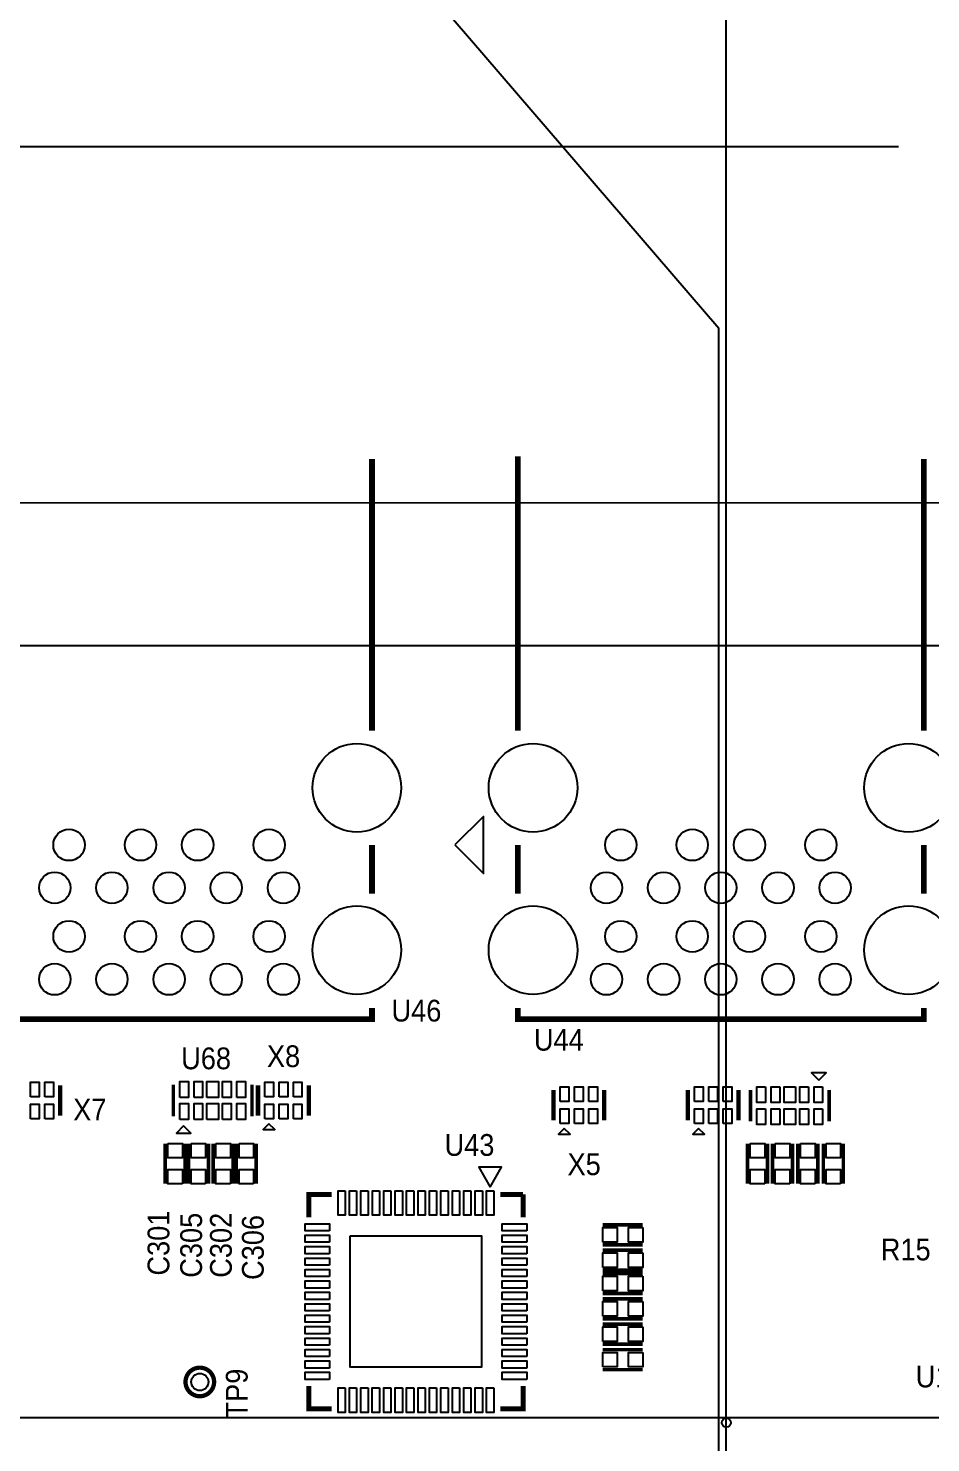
# Model space of a CAD drawing. Extents: x -2476 to 8518, y -1808 to 7994.
# Drawn here: x 2807 to 4050, y 3390 to 5338 of the extents above; entities that cross this region are included whole.
import ezdxf
from ezdxf.enums import TextEntityAlignment as Align

# ---------------------------------------------------------------- set-up
doc = ezdxf.new("R2010")
doc.units = 0
doc.layers.add('1', color=211, linetype='CONTINUOUS')
doc.layers.add('2', color=191, linetype='CONTINUOUS')

msp = doc.modelspace()

# ---------------------------------------------------------------- linework, layer by layer
at = {"layer": '1'}
for points in [[(3768.4122, 1287.1045), (3768.4122, 5830.5)], [(3758.2475, 2230.7049), (3758.2475, 4925), (3350, 5400), (3350, 5780.5)], [(4005.5, 5175), (2542.1999, 5175)], [(296.85, 4488.168), (5884.5, 4488.168)], [(2268.6142, 1062.1045), (5309.6142, 1062.1045), (5309.6142, 3424.3095), (2268.6142, 3424.3095), (2268.6142, 1062.1045)]]:
    msp.add_lwpolyline(points, dxfattribs=at)
msp.add_lwpolyline([(195, 0), (5317.0449, 0.5482, 0.414025), (5511.9402, 195.5691), (5511.9402, 4489.3111, 0.414251), (5316.9402, 4684.3361), (194.9413, 4684.993, 0.414163), (0, 4490.018), (0, 194.982, 0.414187)], format="xyb", close=True, dxfattribs=at)
at = {"layer": '2'}
for points, const_width in [([(3280.4678, 4744.8605), (3280.4678, 4370.8447)], 7.874), ([(3481.4126, 4370.8447), (3481.4126, 4748.7975)], 7.874), ([(4040.4678, 4744.8605), (4040.4678, 4370.8447)], 7.874), ([(3280.4678, 4213.3644), (3280.4678, 4146.4353)], 7.874), ([(3481.4126, 4146.4353), (3481.4126, 4213.3644)], 7.874), ([(4040.4678, 4213.3644), (4040.4678, 4146.4353)], 7.874), ([(3280.4678, 3988.955), (3280.4678, 3973.2069), (2721.4126, 3973.2069), (2721.4126, 3988.955)], 7.874), ([(4040.4678, 3988.955), (4040.4678, 3973.2069), (3481.4126, 3973.2069), (3481.4126, 3988.955)], 7.874), ([(2850.9402, 3882.3093), (2850.9402, 3840.3093)], 6), ([(3006.7591, 3839.6558), (3006.7591, 3882.9628)], 5), ([(3115.1213, 3882.9628), (3115.1213, 3839.6558)], 5), ([(3123.4205, 3882.3093), (3123.4205, 3840.3093)], 6), ([(3193.4205, 3882.3093), (3193.4205, 3840.3093)], 6), ([(3530.3023, 3875.8298), (3530.3023, 3833.8298)], 6), ([(3600.3023, 3875.8298), (3600.3023, 3833.8298)], 6), ([(3715.3023, 3875.8298), (3715.3023, 3833.8298)], 6), ([(3785.3023, 3875.8298), (3785.3023, 3833.8298)], 6), ([(3801.7591, 3832.6558), (3801.7591, 3875.9628)], 5), ([(3910.1213, 3875.9628), (3910.1213, 3832.6558)], 5), ([(2995.5228, 3746.7502), (2995.5228, 3801.8684)], 5), ([(3023.0818, 3746.7502), (3023.0818, 3801.8684)], 5), ([(3027.4757, 3746.7502), (3027.4757, 3801.8684)], 5), ([(3055.0347, 3746.7502), (3055.0347, 3801.8684)], 5), ([(3061.5228, 3801.8684), (3061.5228, 3746.7502)], 5), ([(3089.0818, 3801.8684), (3089.0818, 3746.7502)], 5), ([(3093.5228, 3801.8684), (3093.5228, 3746.7502)], 5), ([(3121.0818, 3801.8684), (3121.0818, 3746.7502)], 5), ([(3797.7906, 3746.7502), (3797.7906, 3801.8684)], 5), ([(3825.3496, 3746.7502), (3825.3496, 3801.8684)], 5), ([(3832.1607, 3746.7502), (3832.1607, 3801.8684)], 5), ([(3859.7197, 3746.7502), (3859.7197, 3801.8684)], 5), ([(3867.1607, 3801.8684), (3867.1607, 3746.7502)], 5), ([(3894.7197, 3801.8684), (3894.7197, 3746.7502)], 5), ([(3902.1607, 3801.8684), (3902.1607, 3746.7502)], 5), ([(3929.7197, 3801.8684), (3929.7197, 3746.7502)], 5), ([(3193.3024, 3700.451), (3193.3024, 3731.9471), (3224.7985, 3731.9471)], 7), ([(3457.0819, 3731.9471), (3488.578, 3731.9471)], 7), ([(3488.578, 3731.9471), (3488.578, 3700.451)], 7), ([(3598.3811, 3690.0888), (3653.4993, 3690.0888)], 5), ([(3598.3811, 3662.5298), (3653.4993, 3662.5298)], 5), ([(3598.3811, 3655.0888), (3653.4993, 3655.0888)], 5), ([(3598.3811, 3627.5298), (3653.4993, 3627.5298)], 5), ([(3653.4993, 3623.0888), (3598.3811, 3623.0888)], 5), ([(3653.4993, 3595.5298), (3598.3811, 3595.5298)], 5), ([(3653.4993, 3588.0888), (3598.3811, 3588.0888)], 5), ([(3653.4993, 3560.5298), (3598.3811, 3560.5298)], 5), ([(3653.4993, 3553.0888), (3598.3811, 3553.0888)], 5), ([(3653.4993, 3525.5298), (3598.3811, 3525.5298)], 5), ([(3653.4993, 3518.0888), (3598.3811, 3518.0888)], 5), ([(3653.4993, 3490.5298), (3598.3811, 3490.5298)], 5), ([(3224.7985, 3436.6715), (3193.3024, 3436.6715), (3193.3024, 3468.1676)], 7), ([(3488.578, 3468.1676), (3488.578, 3436.6715), (3457.0819, 3436.6715)], 7)]:
    msp.add_lwpolyline(points, dxfattribs=dict(at, const_width=const_width))
for points in [[(3394.641, 4213.3644), (3434.0111, 4173.9943), (3434.0111, 4252.7345)], [(3895.9402, 3889.3093), (3905.9402, 3899.3093), (3885.9402, 3899.3093)], [(2810.0347, 3866.2306), (2810.0347, 3886.703), (2821.8457, 3886.703), (2821.8457, 3866.2306)], [(2829.7197, 3866.2306), (2829.7197, 3886.703), (2841.5307, 3886.703), (2841.5307, 3866.2306)], [(3015.6646, 3865.64), (3015.6646, 3887.2935), (3027.4756, 3887.2935), (3027.4756, 3865.64)], [(3035.3497, 3865.64), (3035.3497, 3887.2935), (3047.1607, 3887.2935), (3047.1607, 3865.64)], [(3053.0662, 3865.64), (3053.0662, 3887.2935), (3068.8142, 3887.2935), (3068.8142, 3865.64)], [(3074.7197, 3865.64), (3074.7197, 3887.2935), (3086.5307, 3887.2935), (3086.5307, 3865.64)], [(3094.4048, 3865.64), (3094.4048, 3887.2935), (3106.2158, 3887.2935), (3106.2158, 3865.64)], [(3132.83, 3866.2306), (3132.83, 3886.703), (3144.641, 3886.703), (3144.641, 3866.2306)], [(3152.515, 3866.2306), (3152.515, 3886.703), (3164.326, 3886.703), (3164.326, 3866.2306)], [(3172.2, 3866.2306), (3172.2, 3886.703), (3184.011, 3886.703), (3184.011, 3866.2306)], [(3539.7118, 3859.7511), (3539.7118, 3880.2235), (3551.5228, 3880.2235), (3551.5228, 3859.7511)], [(3559.3968, 3859.7511), (3559.3968, 3880.2235), (3571.2078, 3880.2235), (3571.2078, 3859.7511)], [(3579.0818, 3859.7511), (3579.0818, 3880.2235), (3590.8928, 3880.2235), (3590.8928, 3859.7511)], [(3724.7118, 3859.7511), (3724.7118, 3880.2235), (3736.5228, 3880.2235), (3736.5228, 3859.7511)], [(3744.3968, 3859.7511), (3744.3968, 3880.2235), (3756.2078, 3880.2235), (3756.2078, 3859.7511)], [(3764.0818, 3859.7511), (3764.0818, 3880.2235), (3775.8928, 3880.2235), (3775.8928, 3859.7511)], [(3822.4756, 3880.29355), (3822.4756, 3858.64005), (3810.6646, 3858.64005), (3810.6646, 3880.29355)], [(3842.1607, 3880.29355), (3842.1607, 3858.64005), (3830.3497, 3858.64005), (3830.3497, 3880.29355)], [(3863.8142, 3880.29355), (3863.8142, 3858.64005), (3848.0662, 3858.64005), (3848.0662, 3880.29355)], [(3881.5307, 3880.29355), (3881.5307, 3858.64005), (3869.7197, 3858.64005), (3869.7197, 3880.29355)], [(3901.2158, 3880.29355), (3901.2158, 3858.64005), (3889.4048, 3858.64005), (3889.4048, 3880.29355)], [(2810.0347, 3835.9156), (2810.0347, 3856.388), (2821.8457, 3856.388), (2821.8457, 3835.9156)], [(2829.7197, 3835.9156), (2829.7197, 3856.388), (2841.5307, 3856.388), (2841.5307, 3835.9156)], [(3015.6646, 3835.325), (3015.6646, 3856.9785), (3027.4756, 3856.9785), (3027.4756, 3835.325)], [(3035.3497, 3835.325), (3035.3497, 3856.9785), (3047.1607, 3856.9785), (3047.1607, 3835.325)], [(3053.0662, 3835.325), (3053.0662, 3856.9785), (3068.8142, 3856.9785), (3068.8142, 3835.325)], [(3074.7197, 3835.325), (3074.7197, 3856.9785), (3086.5307, 3856.9785), (3086.5307, 3835.325)], [(3094.4048, 3835.325), (3094.4048, 3856.9785), (3106.2158, 3856.9785), (3106.2158, 3835.325)], [(3132.83, 3835.9156), (3132.83, 3856.388), (3144.641, 3856.388), (3144.641, 3835.9156)], [(3152.515, 3835.9156), (3152.515, 3856.388), (3164.326, 3856.388), (3164.326, 3835.9156)], [(3172.2, 3835.9156), (3172.2, 3856.388), (3184.011, 3856.388), (3184.011, 3835.9156)], [(3539.7118, 3829.4361), (3539.7118, 3849.9085), (3551.5228, 3849.9085), (3551.5228, 3829.4361)], [(3559.3968, 3829.4361), (3559.3968, 3849.9085), (3571.2078, 3849.9085), (3571.2078, 3829.4361)], [(3579.0818, 3829.4361), (3579.0818, 3849.9085), (3590.8928, 3849.9085), (3590.8928, 3829.4361)], [(3724.7118, 3829.4361), (3724.7118, 3849.9085), (3736.5228, 3849.9085), (3736.5228, 3829.4361)], [(3744.3968, 3829.4361), (3744.3968, 3849.9085), (3756.2078, 3849.9085), (3756.2078, 3829.4361)], [(3764.0818, 3829.4361), (3764.0818, 3849.9085), (3775.8928, 3849.9085), (3775.8928, 3829.4361)], [(3822.4756, 3849.97855), (3822.4756, 3828.32505), (3810.6646, 3828.32505), (3810.6646, 3849.97855)], [(3842.1607, 3849.97855), (3842.1607, 3828.32505), (3830.3497, 3828.32505), (3830.3497, 3849.97855)], [(3863.8142, 3849.97855), (3863.8142, 3828.32505), (3848.0662, 3828.32505), (3848.0662, 3849.97855)], [(3881.5307, 3849.97855), (3881.5307, 3828.32505), (3869.7197, 3828.32505), (3869.7197, 3849.97855)], [(3901.2158, 3849.97855), (3901.2158, 3828.32505), (3889.4048, 3828.32505), (3889.4048, 3849.97855)], [(3020.9402, 3826.3093), (3010.9402, 3816.3093), (3030.9402, 3816.3093)], [(3138.4205, 3829.3093), (3130.4205, 3821.3093), (3146.4205, 3821.3093)], [(3545.3023, 3822.8298), (3537.3023, 3814.8298), (3553.3023, 3814.8298)], [(3730.3023, 3822.8298), (3722.3023, 3814.8298), (3738.3023, 3814.8298)], [(2999.26295, 3801.8683), (3019.34165, 3801.8683), (3019.34165, 3782.1833), (2999.26295, 3782.1833)], [(3031.21585, 3801.8683), (3051.29455, 3801.8683), (3051.29455, 3782.1833), (3031.21585, 3782.1833)], [(3065.26295, 3801.8683), (3085.34165, 3801.8683), (3085.34165, 3782.1833), (3065.26295, 3782.1833)], [(3097.26295, 3801.8683), (3117.34165, 3801.8683), (3117.34165, 3782.1833), (3097.26295, 3782.1833)], [(3801.53075, 3801.8683), (3821.60945, 3801.8683), (3821.60945, 3782.1833), (3801.53075, 3782.1833)], [(3835.90085, 3801.8683), (3855.97955, 3801.8683), (3855.97955, 3782.1833), (3835.90085, 3782.1833)], [(3870.90085, 3801.8683), (3890.97955, 3801.8683), (3890.97955, 3782.1833), (3870.90085, 3782.1833)], [(3905.90085, 3801.8683), (3925.97955, 3801.8683), (3925.97955, 3782.1833), (3905.90085, 3782.1833)], [(3019.34165, 3746.7503), (2999.26295, 3746.7503), (2999.26295, 3766.4353), (3019.34165, 3766.4353)], [(3051.29455, 3746.7503), (3031.21585, 3746.7503), (3031.21585, 3766.4353), (3051.29455, 3766.4353)], [(3085.34165, 3746.7503), (3065.26295, 3746.7503), (3065.26295, 3766.4353), (3085.34165, 3766.4353)], [(3117.34165, 3746.7503), (3097.26295, 3746.7503), (3097.26295, 3766.4353), (3117.34165, 3766.4353)], [(3443.3024, 3741.7896), (3459.0504, 3769.3487), (3427.5544, 3769.3487)], [(3821.60945, 3746.7503), (3801.53075, 3746.7503), (3801.53075, 3766.4353), (3821.60945, 3766.4353)], [(3855.97955, 3746.7503), (3835.90085, 3746.7503), (3835.90085, 3766.4353), (3855.97955, 3766.4353)], [(3890.97955, 3746.7503), (3870.90085, 3746.7503), (3870.90085, 3766.4353), (3890.97955, 3766.4353)], [(3925.97955, 3746.7503), (3905.90085, 3746.7503), (3905.90085, 3766.4353), (3925.97955, 3766.4353)], [(3243.50315, 3737.06525), (3243.50315, 3703.20695), (3233.66065, 3703.20695), (3233.66065, 3737.06525)], [(3259.25125, 3737.06525), (3259.25125, 3703.20695), (3249.40875, 3703.20695), (3249.40875, 3737.06525)], [(3274.99925, 3737.06525), (3274.99925, 3703.20695), (3265.15675, 3703.20695), (3265.15675, 3737.06525)], [(3290.74725, 3737.06525), (3290.74725, 3703.20695), (3280.90475, 3703.20695), (3280.90475, 3737.06525)], [(3306.49535, 3737.06525), (3306.49535, 3703.20695), (3296.65285, 3703.20695), (3296.65285, 3737.06525)], [(3322.24335, 3737.06525), (3322.24335, 3703.20695), (3312.40085, 3703.20695), (3312.40085, 3737.06525)], [(3337.99135, 3737.06525), (3337.99135, 3703.20695), (3328.14885, 3703.20695), (3328.14885, 3737.06525)], [(3353.73945, 3737.06525), (3353.73945, 3703.20695), (3343.89695, 3703.20695), (3343.89695, 3737.06525)], [(3369.48745, 3737.06525), (3369.48745, 3703.20695), (3359.64495, 3703.20695), (3359.64495, 3737.06525)], [(3385.23545, 3737.06525), (3385.23545, 3703.20695), (3375.39295, 3703.20695), (3375.39295, 3737.06525)], [(3400.98345, 3737.06525), (3400.98345, 3703.20695), (3391.14095, 3703.20695), (3391.14095, 3737.06525)], [(3416.73155, 3737.06525), (3416.73155, 3703.20695), (3406.88905, 3703.20695), (3406.88905, 3737.06525)], [(3432.47955, 3737.06525), (3432.47955, 3703.20695), (3422.63705, 3703.20695), (3422.63705, 3737.06525)], [(3448.22755, 3737.06525), (3448.22755, 3703.20695), (3438.38505, 3703.20695), (3438.38505, 3737.06525)], [(3222.04255, 3681.75025), (3188.18425, 3681.75025), (3188.18425, 3691.59275), (3222.04255, 3691.59275)], [(3493.69615, 3681.75025), (3459.83785, 3681.75025), (3459.83785, 3691.59275), (3493.69615, 3691.59275)], [(3598.3812, 3666.2699), (3598.3812, 3686.3486), (3618.0662, 3686.3486), (3618.0662, 3666.2699)], [(3653.4992, 3686.34865), (3653.4992, 3666.26995), (3633.8142, 3666.26995), (3633.8142, 3686.34865)], [(3222.04255, 3666.00225), (3188.18425, 3666.00225), (3188.18425, 3675.84475), (3222.04255, 3675.84475)], [(3250.389, 3674.8605), (3431.4914, 3674.8605), (3431.4914, 3493.7581), (3250.389, 3493.7581)], [(3493.69615, 3666.00225), (3459.83785, 3666.00225), (3459.83785, 3675.84475), (3493.69615, 3675.84475)], [(3222.04255, 3650.25415), (3188.18425, 3650.25415), (3188.18425, 3660.09665), (3222.04255, 3660.09665)], [(3222.04255, 3634.50615), (3188.18425, 3634.50615), (3188.18425, 3644.34865), (3222.04255, 3644.34865)], [(3493.69615, 3650.25415), (3459.83785, 3650.25415), (3459.83785, 3660.09665), (3493.69615, 3660.09665)], [(3493.69615, 3634.50615), (3459.83785, 3634.50615), (3459.83785, 3644.34865), (3493.69615, 3644.34865)], [(3598.3812, 3631.2699), (3598.3812, 3651.3486), (3618.0662, 3651.3486), (3618.0662, 3631.2699)], [(3653.4992, 3651.34865), (3653.4992, 3631.26995), (3633.8142, 3631.26995), (3633.8142, 3651.34865)], [(3222.04255, 3618.75815), (3188.18425, 3618.75815), (3188.18425, 3628.60065), (3222.04255, 3628.60065)], [(3493.69615, 3618.75815), (3459.83785, 3618.75815), (3459.83785, 3628.60065), (3493.69615, 3628.60065)], [(3222.04255, 3603.01005), (3188.18425, 3603.01005), (3188.18425, 3612.85255), (3222.04255, 3612.85255)], [(3493.69615, 3603.01005), (3459.83785, 3603.01005), (3459.83785, 3612.85255), (3493.69615, 3612.85255)], [(3598.3812, 3599.2699), (3598.3812, 3619.3486), (3618.0662, 3619.3486), (3618.0662, 3599.2699)], [(3653.4992, 3619.34865), (3653.4992, 3599.26995), (3633.8142, 3599.26995), (3633.8142, 3619.34865)], [(3222.04255, 3587.26205), (3188.18425, 3587.26205), (3188.18425, 3597.10455), (3222.04255, 3597.10455)], [(3493.69615, 3587.26205), (3459.83785, 3587.26205), (3459.83785, 3597.10455), (3493.69615, 3597.10455)], [(3222.04255, 3571.51405), (3188.18425, 3571.51405), (3188.18425, 3581.35655), (3222.04255, 3581.35655)], [(3493.69615, 3571.51405), (3459.83785, 3571.51405), (3459.83785, 3581.35655), (3493.69615, 3581.35655)], [(3598.3812, 3564.2699), (3598.3812, 3584.3486), (3618.0662, 3584.3486), (3618.0662, 3564.2699)], [(3653.4992, 3584.34865), (3653.4992, 3564.26995), (3633.8142, 3564.26995), (3633.8142, 3584.34865)], [(3222.04255, 3555.76605), (3188.18425, 3555.76605), (3188.18425, 3565.60855), (3222.04255, 3565.60855)], [(3222.04255, 3540.01795), (3188.18425, 3540.01795), (3188.18425, 3549.86045), (3222.04255, 3549.86045)], [(3493.69615, 3555.76605), (3459.83785, 3555.76605), (3459.83785, 3565.60855), (3493.69615, 3565.60855)], [(3493.69615, 3540.01795), (3459.83785, 3540.01795), (3459.83785, 3549.86045), (3493.69615, 3549.86045)], [(3598.3812, 3529.2699), (3598.3812, 3549.3486), (3618.0662, 3549.3486), (3618.0662, 3529.2699)], [(3653.4992, 3549.34865), (3653.4992, 3529.26995), (3633.8142, 3529.26995), (3633.8142, 3549.34865)], [(3222.04255, 3524.26995), (3188.18425, 3524.26995), (3188.18425, 3534.11245), (3222.04255, 3534.11245)], [(3493.69615, 3524.26995), (3459.83785, 3524.26995), (3459.83785, 3534.11245), (3493.69615, 3534.11245)], [(3222.04255, 3508.52195), (3188.18425, 3508.52195), (3188.18425, 3518.36445), (3222.04255, 3518.36445)], [(3493.69615, 3508.52195), (3459.83785, 3508.52195), (3459.83785, 3518.36445), (3493.69615, 3518.36445)], [(3598.3812, 3494.2699), (3598.3812, 3514.3486), (3618.0662, 3514.3486), (3618.0662, 3494.2699)], [(3653.4992, 3514.34865), (3653.4992, 3494.26995), (3633.8142, 3494.26995), (3633.8142, 3514.34865)], [(3222.04255, 3492.77385), (3188.18425, 3492.77385), (3188.18425, 3502.61635), (3222.04255, 3502.61635)], [(3493.69615, 3492.77385), (3459.83785, 3492.77385), (3459.83785, 3502.61635), (3493.69615, 3502.61635)], [(3222.04255, 3477.02585), (3188.18425, 3477.02585), (3188.18425, 3486.86835), (3222.04255, 3486.86835)], [(3493.69615, 3477.02585), (3459.83785, 3477.02585), (3459.83785, 3486.86835), (3493.69615, 3486.86835)], [(3243.49925, 3465.41165), (3243.49925, 3431.55335), (3233.65675, 3431.55335), (3233.65675, 3465.41165)], [(3259.24725, 3465.41165), (3259.24725, 3431.55335), (3249.40475, 3431.55335), (3249.40475, 3465.41165)], [(3274.99535, 3465.41165), (3274.99535, 3431.55335), (3265.15285, 3431.55335), (3265.15285, 3465.41165)], [(3290.74335, 3465.41165), (3290.74335, 3431.55335), (3280.90085, 3431.55335), (3280.90085, 3465.41165)], [(3306.49135, 3465.41165), (3306.49135, 3431.55335), (3296.64885, 3431.55335), (3296.64885, 3465.41165)], [(3322.23945, 3465.41165), (3322.23945, 3431.55335), (3312.39695, 3431.55335), (3312.39695, 3465.41165)], [(3337.98745, 3465.41165), (3337.98745, 3431.55335), (3328.14495, 3431.55335), (3328.14495, 3465.41165)], [(3353.73545, 3465.41165), (3353.73545, 3431.55335), (3343.89295, 3431.55335), (3343.89295, 3465.41165)], [(3369.48345, 3465.41165), (3369.48345, 3431.55335), (3359.64095, 3431.55335), (3359.64095, 3465.41165)], [(3385.23155, 3465.41165), (3385.23155, 3431.55335), (3375.38905, 3431.55335), (3375.38905, 3465.41165)], [(3400.97955, 3465.41165), (3400.97955, 3431.55335), (3391.13705, 3431.55335), (3391.13705, 3465.41165)], [(3416.72755, 3465.41165), (3416.72755, 3431.55335), (3406.88505, 3431.55335), (3406.88505, 3465.41165)], [(3432.47565, 3465.41165), (3432.47565, 3431.55335), (3422.63315, 3431.55335), (3422.63315, 3465.41165)], [(3448.22365, 3465.41165), (3448.22365, 3431.55335), (3438.38115, 3431.55335), (3438.38115, 3465.41165)]]:
    msp.add_lwpolyline(points, close=True, dxfattribs=at)
at = {"layer": '2', "const_width": 5.9055}
msp.add_lwpolyline([(3062.935, 3473.6291, -0.414214), (3043.25, 3453.9441, -0.414214), (3023.565, 3473.6291, -0.414214), (3043.25, 3493.3141, -0.414214), (3062.935, 3473.6291)], format="xyb", dxfattribs=at)
at = {"layer": '2'}
for centre, radius in [((3259.6016, 4292.1046), 61.0235), ((3502.2788, 4292.1046), 61.0235), ((4019.6016, 4292.1046), 61.0235), ((2863.1449, 4213.3644), 21.6535), ((2961.5701, 4213.3644), 21.6535), ((3040.3103, 4213.3644), 21.6535), ((3138.7355, 4213.3644), 21.6535), ((3623.1449, 4213.3644), 21.6535), ((3721.5701, 4213.3644), 21.6535), ((3800.3103, 4213.3644), 21.6535), ((3898.7355, 4213.3644), 21.6535), ((2843.4599, 4154.3093), 21.6535), ((2922.2, 4154.3093), 21.6535), ((3000.9402, 4154.3093), 21.6535), ((3079.6804, 4154.3093), 21.6535), ((3158.4205, 4154.3093), 21.6535), ((3603.4599, 4154.3093), 21.6535), ((3682.2, 4154.3093), 21.6535), ((3760.9402, 4154.3093), 21.6535), ((3839.6804, 4154.3093), 21.6535), ((3918.4205, 4154.3093), 21.6535), ((3259.6016, 4068.4825), 61.0235), ((3502.2788, 4068.4825), 61.0235), ((4019.6016, 4068.4825), 61.0235), ((2863.1449, 4087.3802), 21.6535), ((2961.5701, 4087.3802), 21.6535), ((3040.3103, 4087.3802), 21.6535), ((3138.7355, 4087.3802), 21.6535), ((3623.1449, 4087.3802), 21.6535), ((3721.5701, 4087.3802), 21.6535), ((3800.3103, 4087.3802), 21.6535), ((3898.7355, 4087.3802), 21.6535), ((2843.4599, 4028.325), 21.6535), ((2922.2, 4028.325), 21.6535), ((3000.9402, 4028.325), 21.6535), ((3079.6804, 4028.325), 21.6535), ((3158.4205, 4028.325), 21.6535), ((3603.4599, 4028.325), 21.6535), ((3682.2, 4028.325), 21.6535), ((3760.9402, 4028.325), 21.6535), ((3839.6804, 4028.325), 21.6535), ((3918.4205, 4028.325), 21.6535), ((3043.25, 3473.6291), 11.811), ((3768.4122, 3417.4195), 6.2992)]:
    msp.add_circle(centre, radius, dxfattribs=at)

# ---------------------------------------------------------------- texts
at = {"layer": '2', "width": 0.933333}
for s, p in [('U46', (3307.3103, 3970.1045)), ('U44', (3503.4393, 3929.9925)), ('X8', (3135.7113, 3907.3175)), ('X7', (2868.85, 3833.8291)), ('X5', (3549.7743, 3758.4515)), ('R15', (3981.3103, 3641.1045)), ('U10', (4029.3103, 3466.1045))]:
    msp.add_text(s, height=30, dxfattribs=at).set_placement(p)
for s, p in [('U68', (3051.9123, 3904.3595)), ('U43', (3414.7113, 3785.0695))]:
    msp.add_text(s, height=30, dxfattribs=at).set_placement(p, align=Align.CENTER)
for s, p in [('C301', (3001.3243, 3620.1465)), ('C305', (3046.3243, 3617.1465)), ('C302', (3087.3243, 3617.1465)), ('C306', (3131.3243, 3614.1465)), ('TP9', (3109.15, 3423.2291))]:
    msp.add_text(s, height=30, rotation=90, dxfattribs=at).set_placement(p)

doc.saveas('drawing.dxf')
